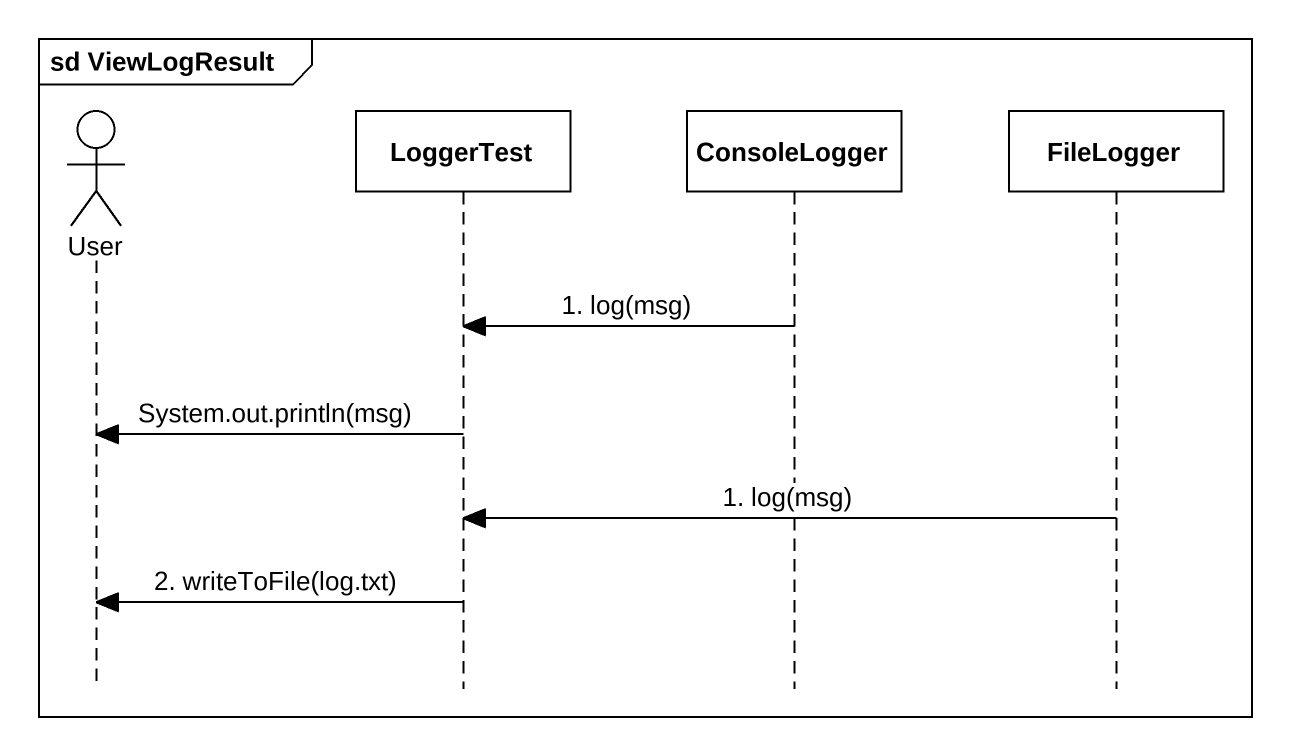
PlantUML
@startuml
mainframe sd ViewLogResult
hide footbox
actor User
participant LoggerTest
participant ConsoleLogger
participant FileLogger

ConsoleLogger -> LoggerTest : 1. log(msg)
LoggerTest -> User : System.out.println(msg)
FileLogger -> LoggerTest : 1. log(msg)
LoggerTest -> User : 2. writeToFile(log.txt)
@enduml
